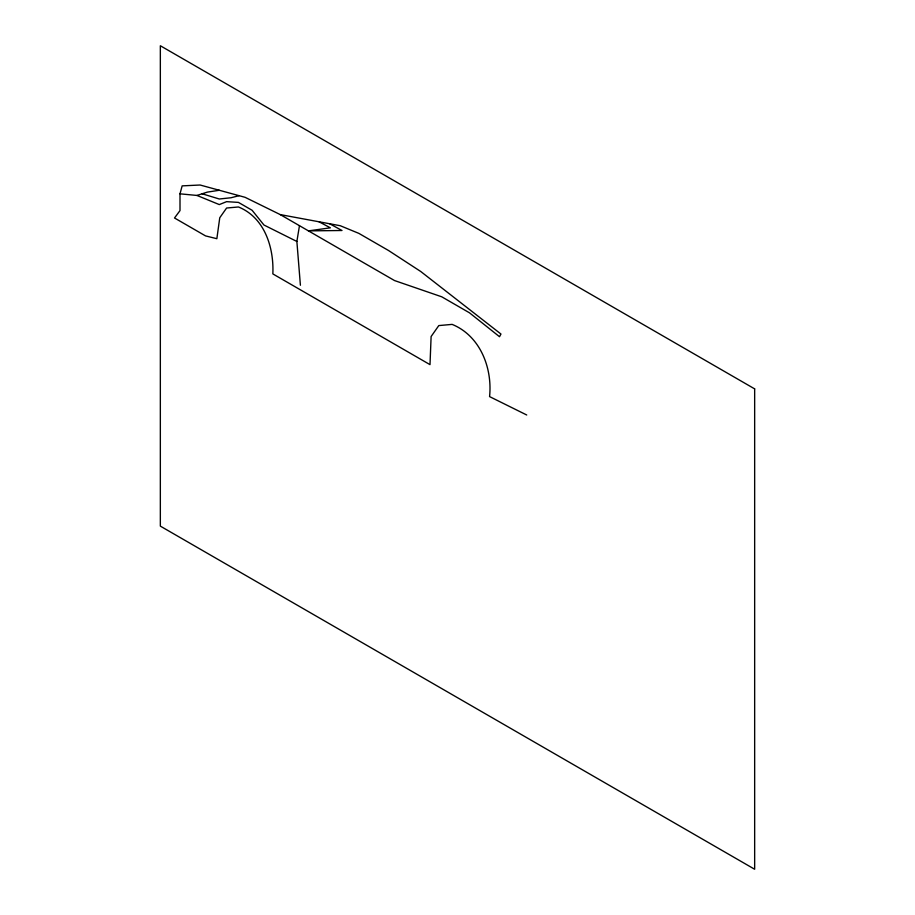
<?xml version="1.0" encoding="UTF-8"?>
<svg xmlns="http://www.w3.org/2000/svg" width="915" height="915" viewBox="0 0 915 915"><rect width="100%" height="100%" fill="white"/><g stroke="black" fill="none" stroke-linecap="round" stroke-linejoin="round"><path stroke-width="1.37" d="M300.406 285.251L296.872 241.469L299.468 225.685M526.731 414.998L489.571 396.595C492.522 367.956 480.203 335.816 452.124 324.39L438.8 325.58L431.114 336.526L430.004 364.639L272.842 273.905C274.054 247.748 264.709 217.518 238.438 206.973L226.6 208.025L219.76 217.759L216.855 238.701L205.543 235.898L174.513 217.987L180.003 210.599L180.003 193.831L182.154 185.871L200.099 185.013L245.094 197.32L280.264 214.602L394.502 280.55L441.751 296.803L469.487 312.816L499.51 336.709L500.963 334.044L420.74 271.492L388.578 250.538L358.863 233.382L340.288 225.731L280.264 214.602M180.003 193.831L196.942 195.444L207.373 192.116L219.303 190.263M239.089 195.684L231.015 197.754L219.303 199.001L202.158 193.786M196.942 195.444L219.303 204.583L226.6 201.655L238.438 202.398L252.117 210.29L263.955 225.021L296.872 241.469M319.038 221.785L330.361 227.824L308.458 230.877L341.993 230.5L329.663 223.763M754.658 388.875L160.342 45.75L160.342 526.125L754.658 869.25L754.658 388.875"/></g></svg>
